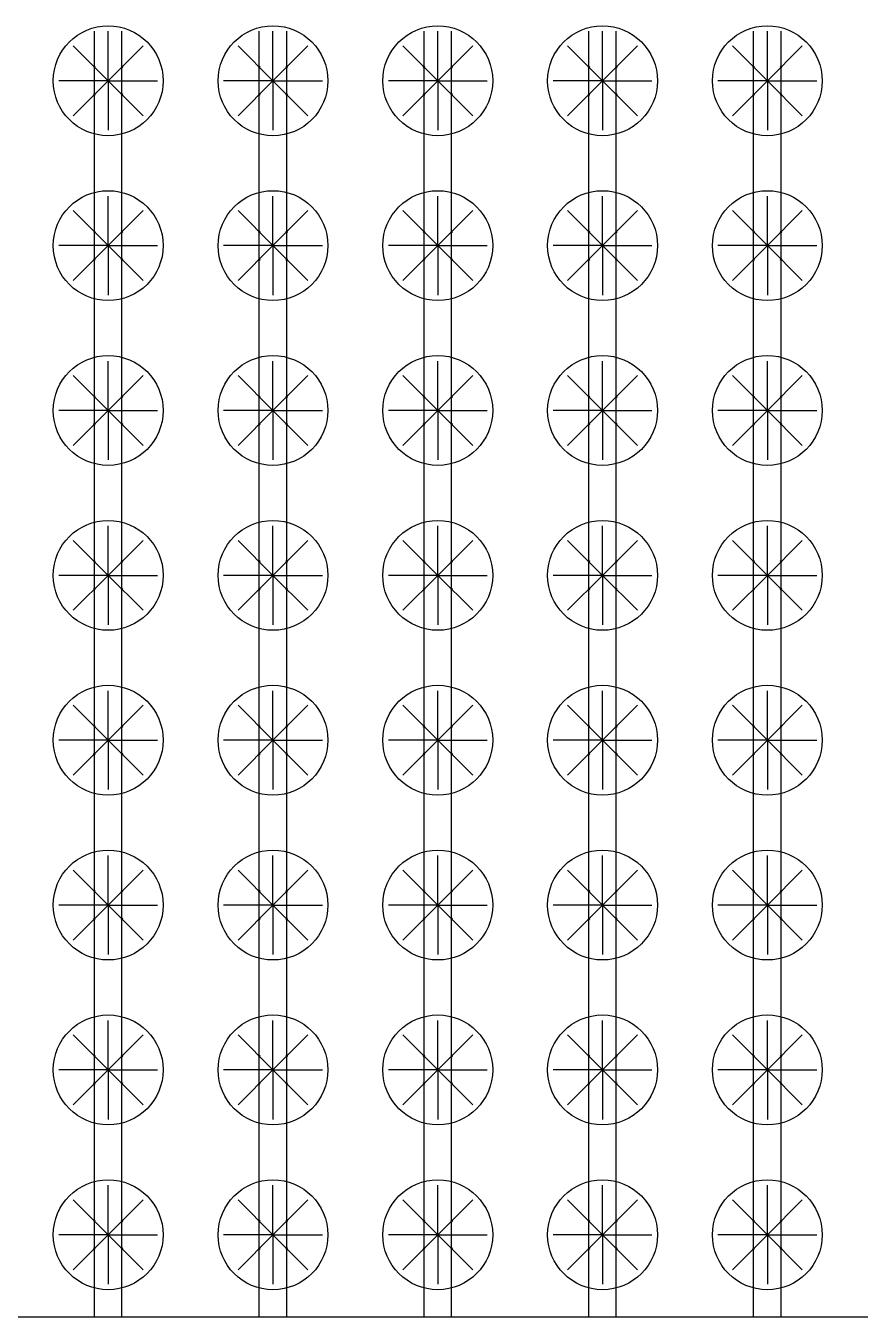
# Model space of a CAD drawing. Header units: metres. Extents: x -1021672 to -1021230, y -2826902 to -2826531.
# Drawn here: x -1021599.44 to -1021569.06, y -2826672.66 to -2826625.66 of the extents above; entities that cross this region are included whole.
import ezdxf

# ---------------------------------------------------------------- set-up
doc = ezdxf.new("R2010")
doc.units = ezdxf.units.M
for name, color, linetype in [('IRRIG-LATERAL', 6, 'Continuous'), ('PUMP-STATION-1', 40, 'Continuous'), ('TREES', 94, 'Continuous'), ('V-CTRL-BMRK', 150, 'Continuous')]:
    doc.layers.add(name, color=color, linetype=linetype)

# ---------------------------------------------------------------- blocks, each defined once
blk = doc.blocks.new('MANGO_TREE')
at = {"layer": 'TREES'}
for q in [(0, 1.8), (-1.273, 1.273), (1.273, 1.273), (-1.8, 0), (-1.273, -1.273), (1.8, 0), (0, -1.8), (1.273, -1.273)]:
    blk.add_line((0, 0), q, dxfattribs=at)
blk.add_circle((0, 0), 2, dxfattribs=at)
blk = doc.blocks.new('dripper')
at = {"layer": 'PUMP-STATION-1', "true_color": 0x7aafdf}
h = blk.add_hatch(color=143, dxfattribs=at)
h.dxf.hatch_style = 1
h.paths.add_polyline_path([(-1021243.937, -2826723.087), (-1021243.937, -2826723.101), (-1021243.929, -2826723.109), (-1021243.921, -2826723.102)])
h.paths.add_polyline_path([(-1021243.921, -2826723.102), (-1021243.929, -2826723.109), (-1021243.92, -2826723.117), (-1021243.937, -2826723.133), (-1021243.937, -2826723.147), (-1021243.906, -2826723.117)])
h.paths.add_polyline_path([(-1021243.937, -2826723.133), (-1021243.945, -2826723.125), (-1021243.952, -2826723.132), (-1021243.937, -2826723.147)])
h.paths.add_polyline_path([(-1021243.953, -2826723.117), (-1021243.937, -2826723.101), (-1021243.937, -2826723.087), (-1021243.967, -2826723.117), (-1021243.952, -2826723.132), (-1021243.945, -2826723.125)])
at = {"layer": 'PUMP-STATION-1', "true_color": 0x22346e}
h = blk.add_hatch(color=159, dxfattribs=at)
h.dxf.hatch_style = 1
h.paths.add_polyline_path([(-1021243.937, -2826723.101), (-1021243.953, -2826723.117), (-1021243.945, -2826723.125), (-1021243.937, -2826723.117)])
h.paths.add_polyline_path([(-1021243.937, -2826723.101), (-1021243.937, -2826723.117), (-1021243.929, -2826723.109)])
h.paths.add_polyline_path([(-1021243.92, -2826723.117), (-1021243.929, -2826723.109), (-1021243.937, -2826723.117), (-1021243.937, -2826723.133)])
h.paths.add_polyline_path([(-1021243.937, -2826723.117), (-1021243.945, -2826723.125), (-1021243.937, -2826723.133)])
at = {"layer": 'PUMP-STATION-1', "flags": 128}
for points in [[(-1021243.906, -2826723.117), (-1021243.937, -2826723.087), (-1021243.967, -2826723.117), (-1021243.937, -2826723.147)], [(-1021243.92, -2826723.117), (-1021243.937, -2826723.101), (-1021243.953, -2826723.117), (-1021243.937, -2826723.133)]]:
    blk.add_lwpolyline(points, close=True, dxfattribs=at)
blk = doc.blocks.new('*U348')
at = {"layer": 'PUMP-STATION-1'}
blk.add_blockref('dripper', (1021243.937, 2826723.117), dxfattribs=at)
blk = doc.blocks.new('*U349')
at = {"layer": 'PUMP-STATION-1', "color": 0, "linetype": 'ByBlock', "lineweight": -2, "transparency": 16777216}
for p, rotation in [((-1021244.937, -2826723.117), 90.00000000000003), ((-1021244.937, -2826724.117), 180), ((-1021243.937, -2826724.117), 270)]:
    blk.add_blockref('*U348', p, dxfattribs=dict(at, rotation=rotation))
blk.add_blockref('*U348', (-1021243.937, -2826723.117), dxfattribs=at)
blk = doc.blocks.new('*U350')
at = {"layer": 'PUMP-STATION-1'}
blk.add_blockref('dripper', (1021243.937, 2826723.117), dxfattribs=at)
blk = doc.blocks.new('*U351')
at = {"layer": 'PUMP-STATION-1', "color": 0, "linetype": 'ByBlock', "lineweight": -2, "transparency": 16777216}
for p, rotation in [((-1021244.937, -2826723.117), 90.00000000000003), ((-1021244.937, -2826724.117), 180), ((-1021243.937, -2826724.117), 270)]:
    blk.add_blockref('*U350', p, dxfattribs=dict(at, rotation=rotation))
blk.add_blockref('*U350', (-1021243.937, -2826723.117), dxfattribs=at)
blk = doc.blocks.new('*U352')
at = {"layer": 'PUMP-STATION-1'}
blk.add_blockref('dripper', (1021243.937, 2826723.117), dxfattribs=at)
blk = doc.blocks.new('*U353')
at = {"layer": 'PUMP-STATION-1', "color": 0, "linetype": 'ByBlock', "lineweight": -2, "transparency": 16777216}
for p, rotation in [((-1021244.937, -2826723.117), 90.00000000000003), ((-1021244.937, -2826724.117), 180), ((-1021243.937, -2826724.117), 270)]:
    blk.add_blockref('*U352', p, dxfattribs=dict(at, rotation=rotation))
blk.add_blockref('*U352', (-1021243.937, -2826723.117), dxfattribs=at)
blk = doc.blocks.new('*U186')
at = {"layer": 'PUMP-STATION-1'}
blk.add_blockref('dripper', (1021243.937, 2826723.117), dxfattribs=at)
blk = doc.blocks.new('*U187')
at = {"layer": 'PUMP-STATION-1', "color": 0, "linetype": 'ByBlock', "lineweight": -2, "transparency": 16777216}
for p, rotation in [((-1021244.937, -2826723.117), 90.00000000000003), ((-1021244.937, -2826724.117), 180), ((-1021243.937, -2826724.117), 270)]:
    blk.add_blockref('*U186', p, dxfattribs=dict(at, rotation=rotation))
blk.add_blockref('*U186', (-1021243.937, -2826723.117), dxfattribs=at)
blk = doc.blocks.new('*U188')
at = {"layer": 'PUMP-STATION-1'}
blk.add_blockref('dripper', (1021243.937, 2826723.117), dxfattribs=at)
blk = doc.blocks.new('*U189')
at = {"layer": 'PUMP-STATION-1', "color": 0, "linetype": 'ByBlock', "lineweight": -2, "transparency": 16777216}
for p, rotation in [((-1021244.937, -2826723.117), 90.00000000000003), ((-1021244.937, -2826724.117), 180), ((-1021243.937, -2826724.117), 270)]:
    blk.add_blockref('*U188', p, dxfattribs=dict(at, rotation=rotation))
blk.add_blockref('*U188', (-1021243.937, -2826723.117), dxfattribs=at)
blk = doc.blocks.new('*U190')
at = {"layer": 'PUMP-STATION-1'}
blk.add_blockref('dripper', (1021243.937, 2826723.117), dxfattribs=at)
blk = doc.blocks.new('*U191')
at = {"layer": 'PUMP-STATION-1', "color": 0, "linetype": 'ByBlock', "lineweight": -2, "transparency": 16777216}
for p, rotation in [((-1021244.937, -2826723.117), 90.00000000000003), ((-1021244.937, -2826724.117), 180), ((-1021243.937, -2826724.117), 270)]:
    blk.add_blockref('*U190', p, dxfattribs=dict(at, rotation=rotation))
blk.add_blockref('*U190', (-1021243.937, -2826723.117), dxfattribs=at)
blk = doc.blocks.new('*U192')
at = {"layer": 'PUMP-STATION-1'}
blk.add_blockref('dripper', (1021243.937, 2826723.117), dxfattribs=at)
blk = doc.blocks.new('*U193')
at = {"layer": 'PUMP-STATION-1', "color": 0, "linetype": 'ByBlock', "lineweight": -2, "transparency": 16777216}
for p, rotation in [((-1021244.937, -2826723.117), 90.00000000000003), ((-1021244.937, -2826724.117), 180), ((-1021243.937, -2826724.117), 270)]:
    blk.add_blockref('*U192', p, dxfattribs=dict(at, rotation=rotation))
blk.add_blockref('*U192', (-1021243.937, -2826723.117), dxfattribs=at)
blk = doc.blocks.new('*U194')
at = {"layer": 'PUMP-STATION-1'}
blk.add_blockref('dripper', (1021243.937, 2826723.117), dxfattribs=at)
blk = doc.blocks.new('*U195')
at = {"layer": 'PUMP-STATION-1', "color": 0, "linetype": 'ByBlock', "lineweight": -2, "transparency": 16777216}
for p, rotation in [((-1021244.937, -2826723.117), 90.00000000000003), ((-1021244.937, -2826724.117), 180), ((-1021243.937, -2826724.117), 270)]:
    blk.add_blockref('*U194', p, dxfattribs=dict(at, rotation=rotation))
blk.add_blockref('*U194', (-1021243.937, -2826723.117), dxfattribs=at)
blk = doc.blocks.new('*U224')
at = {"layer": 'PUMP-STATION-1'}
blk.add_blockref('dripper', (1021243.937, 2826723.117), dxfattribs=at)
blk = doc.blocks.new('*U225')
at = {"layer": 'PUMP-STATION-1', "color": 0, "linetype": 'ByBlock', "lineweight": -2, "transparency": 16777216}
for p, rotation in [((-1021244.937, -2826723.117), 90.00000000000003), ((-1021244.937, -2826724.117), 180), ((-1021243.937, -2826724.117), 270)]:
    blk.add_blockref('*U224', p, dxfattribs=dict(at, rotation=rotation))
blk.add_blockref('*U224', (-1021243.937, -2826723.117), dxfattribs=at)
blk = doc.blocks.new('*U226')
at = {"layer": 'PUMP-STATION-1'}
blk.add_blockref('dripper', (1021243.937, 2826723.117), dxfattribs=at)
blk = doc.blocks.new('*U227')
at = {"layer": 'PUMP-STATION-1', "color": 0, "linetype": 'ByBlock', "lineweight": -2, "transparency": 16777216}
for p, rotation in [((-1021244.937, -2826723.117), 90.00000000000003), ((-1021244.937, -2826724.117), 180), ((-1021243.937, -2826724.117), 270)]:
    blk.add_blockref('*U226', p, dxfattribs=dict(at, rotation=rotation))
blk.add_blockref('*U226', (-1021243.937, -2826723.117), dxfattribs=at)
blk = doc.blocks.new('*U228')
at = {"layer": 'PUMP-STATION-1'}
blk.add_blockref('dripper', (1021243.937, 2826723.117), dxfattribs=at)
blk = doc.blocks.new('*U229')
at = {"layer": 'PUMP-STATION-1', "color": 0, "linetype": 'ByBlock', "lineweight": -2, "transparency": 16777216}
for p, rotation in [((-1021244.937, -2826723.117), 90.00000000000003), ((-1021244.937, -2826724.117), 180), ((-1021243.937, -2826724.117), 270)]:
    blk.add_blockref('*U228', p, dxfattribs=dict(at, rotation=rotation))
blk.add_blockref('*U228', (-1021243.937, -2826723.117), dxfattribs=at)
blk = doc.blocks.new('*U230')
at = {"layer": 'PUMP-STATION-1'}
blk.add_blockref('dripper', (1021243.937, 2826723.117), dxfattribs=at)
blk = doc.blocks.new('*U231')
at = {"layer": 'PUMP-STATION-1', "color": 0, "linetype": 'ByBlock', "lineweight": -2, "transparency": 16777216}
for p, rotation in [((-1021244.937, -2826723.117), 90.00000000000003), ((-1021244.937, -2826724.117), 180), ((-1021243.937, -2826724.117), 270)]:
    blk.add_blockref('*U230', p, dxfattribs=dict(at, rotation=rotation))
blk.add_blockref('*U230', (-1021243.937, -2826723.117), dxfattribs=at)
blk = doc.blocks.new('*U136')
at = {"layer": 'PUMP-STATION-1'}
blk.add_blockref('dripper', (1021243.937, 2826723.117), dxfattribs=at)
blk = doc.blocks.new('*U137')
at = {"layer": 'PUMP-STATION-1', "color": 0, "linetype": 'ByBlock', "lineweight": -2, "transparency": 16777216}
for p, rotation in [((-1021244.937, -2826723.117), 90.00000000000003), ((-1021244.937, -2826724.117), 180), ((-1021243.937, -2826724.117), 270)]:
    blk.add_blockref('*U136', p, dxfattribs=dict(at, rotation=rotation))
blk.add_blockref('*U136', (-1021243.937, -2826723.117), dxfattribs=at)
blk = doc.blocks.new('*U138')
at = {"layer": 'PUMP-STATION-1'}
blk.add_blockref('dripper', (1021243.937, 2826723.117), dxfattribs=at)
blk = doc.blocks.new('*U139')
at = {"layer": 'PUMP-STATION-1', "color": 0, "linetype": 'ByBlock', "lineweight": -2, "transparency": 16777216}
for p, rotation in [((-1021244.937, -2826723.117), 90.00000000000003), ((-1021244.937, -2826724.117), 180), ((-1021243.937, -2826724.117), 270)]:
    blk.add_blockref('*U138', p, dxfattribs=dict(at, rotation=rotation))
blk.add_blockref('*U138', (-1021243.937, -2826723.117), dxfattribs=at)
blk = doc.blocks.new('*U140')
at = {"layer": 'PUMP-STATION-1'}
blk.add_blockref('dripper', (1021243.937, 2826723.117), dxfattribs=at)
blk = doc.blocks.new('*U141')
at = {"layer": 'PUMP-STATION-1', "color": 0, "linetype": 'ByBlock', "lineweight": -2, "transparency": 16777216}
for p, rotation in [((-1021244.937, -2826723.117), 90.00000000000003), ((-1021244.937, -2826724.117), 180), ((-1021243.937, -2826724.117), 270)]:
    blk.add_blockref('*U140', p, dxfattribs=dict(at, rotation=rotation))
blk.add_blockref('*U140', (-1021243.937, -2826723.117), dxfattribs=at)
blk = doc.blocks.new('*U142')
at = {"layer": 'PUMP-STATION-1'}
blk.add_blockref('dripper', (1021243.937, 2826723.117), dxfattribs=at)
blk = doc.blocks.new('*U143')
at = {"layer": 'PUMP-STATION-1', "color": 0, "linetype": 'ByBlock', "lineweight": -2, "transparency": 16777216}
for p, rotation in [((-1021244.937, -2826723.117), 90.00000000000003), ((-1021244.937, -2826724.117), 180), ((-1021243.937, -2826724.117), 270)]:
    blk.add_blockref('*U142', p, dxfattribs=dict(at, rotation=rotation))
blk.add_blockref('*U142', (-1021243.937, -2826723.117), dxfattribs=at)
blk = doc.blocks.new('*U530')
at = {"layer": 'PUMP-STATION-1'}
blk.add_blockref('dripper', (1021243.937, 2826723.117), dxfattribs=at)
blk = doc.blocks.new('*U531')
at = {"layer": 'PUMP-STATION-1', "color": 0, "linetype": 'ByBlock', "lineweight": -2, "transparency": 16777216}
for p, rotation in [((-1021244.937, -2826723.117), 90.00000000000003), ((-1021244.937, -2826724.117), 180), ((-1021243.937, -2826724.117), 270)]:
    blk.add_blockref('*U530', p, dxfattribs=dict(at, rotation=rotation))
blk.add_blockref('*U530', (-1021243.937, -2826723.117), dxfattribs=at)
blk = doc.blocks.new('*U532')
at = {"layer": 'PUMP-STATION-1'}
blk.add_blockref('dripper', (1021243.937, 2826723.117), dxfattribs=at)
blk = doc.blocks.new('*U533')
at = {"layer": 'PUMP-STATION-1', "color": 0, "linetype": 'ByBlock', "lineweight": -2, "transparency": 16777216}
for p, rotation in [((-1021244.937, -2826723.117), 90.00000000000003), ((-1021244.937, -2826724.117), 180), ((-1021243.937, -2826724.117), 270)]:
    blk.add_blockref('*U532', p, dxfattribs=dict(at, rotation=rotation))
blk.add_blockref('*U532', (-1021243.937, -2826723.117), dxfattribs=at)
blk = doc.blocks.new('*U534')
at = {"layer": 'PUMP-STATION-1'}
blk.add_blockref('dripper', (1021243.937, 2826723.117), dxfattribs=at)
blk = doc.blocks.new('*U535')
at = {"layer": 'PUMP-STATION-1', "color": 0, "linetype": 'ByBlock', "lineweight": -2, "transparency": 16777216}
for p, rotation in [((-1021244.937, -2826723.117), 90.00000000000003), ((-1021244.937, -2826724.117), 180), ((-1021243.937, -2826724.117), 270)]:
    blk.add_blockref('*U534', p, dxfattribs=dict(at, rotation=rotation))
blk.add_blockref('*U534', (-1021243.937, -2826723.117), dxfattribs=at)
blk = doc.blocks.new('*U536')
at = {"layer": 'PUMP-STATION-1'}
blk.add_blockref('dripper', (1021243.937, 2826723.117), dxfattribs=at)
blk = doc.blocks.new('*U537')
at = {"layer": 'PUMP-STATION-1', "color": 0, "linetype": 'ByBlock', "lineweight": -2, "transparency": 16777216}
for p, rotation in [((-1021244.937, -2826723.117), 90.00000000000003), ((-1021244.937, -2826724.117), 180), ((-1021243.937, -2826724.117), 270)]:
    blk.add_blockref('*U536', p, dxfattribs=dict(at, rotation=rotation))
blk.add_blockref('*U536', (-1021243.937, -2826723.117), dxfattribs=at)
blk = doc.blocks.new('*U538')
at = {"layer": 'PUMP-STATION-1'}
blk.add_blockref('dripper', (1021243.937, 2826723.117), dxfattribs=at)
blk = doc.blocks.new('*U539')
at = {"layer": 'PUMP-STATION-1', "color": 0, "linetype": 'ByBlock', "lineweight": -2, "transparency": 16777216}
for p, rotation in [((-1021244.937, -2826723.117), 90.00000000000003), ((-1021244.937, -2826724.117), 180), ((-1021243.937, -2826724.117), 270)]:
    blk.add_blockref('*U538', p, dxfattribs=dict(at, rotation=rotation))
blk.add_blockref('*U538', (-1021243.937, -2826723.117), dxfattribs=at)
blk = doc.blocks.new('*U520')
at = {"layer": 'PUMP-STATION-1'}
blk.add_blockref('dripper', (1021243.937, 2826723.117), dxfattribs=at)
blk = doc.blocks.new('*U521')
at = {"layer": 'PUMP-STATION-1', "color": 0, "linetype": 'ByBlock', "lineweight": -2, "transparency": 16777216}
for p, rotation in [((-1021244.937, -2826723.117), 90.00000000000003), ((-1021244.937, -2826724.117), 180), ((-1021243.937, -2826724.117), 270)]:
    blk.add_blockref('*U520', p, dxfattribs=dict(at, rotation=rotation))
blk.add_blockref('*U520', (-1021243.937, -2826723.117), dxfattribs=at)
blk = doc.blocks.new('*U522')
at = {"layer": 'PUMP-STATION-1'}
blk.add_blockref('dripper', (1021243.937, 2826723.117), dxfattribs=at)
blk = doc.blocks.new('*U523')
at = {"layer": 'PUMP-STATION-1', "color": 0, "linetype": 'ByBlock', "lineweight": -2, "transparency": 16777216}
for p, rotation in [((-1021244.937, -2826723.117), 90.00000000000003), ((-1021244.937, -2826724.117), 180), ((-1021243.937, -2826724.117), 270)]:
    blk.add_blockref('*U522', p, dxfattribs=dict(at, rotation=rotation))
blk.add_blockref('*U522', (-1021243.937, -2826723.117), dxfattribs=at)
blk = doc.blocks.new('*U524')
at = {"layer": 'PUMP-STATION-1'}
blk.add_blockref('dripper', (1021243.937, 2826723.117), dxfattribs=at)
blk = doc.blocks.new('*U525')
at = {"layer": 'PUMP-STATION-1', "color": 0, "linetype": 'ByBlock', "lineweight": -2, "transparency": 16777216}
for p, rotation in [((-1021244.937, -2826723.117), 90.00000000000003), ((-1021244.937, -2826724.117), 180), ((-1021243.937, -2826724.117), 270)]:
    blk.add_blockref('*U524', p, dxfattribs=dict(at, rotation=rotation))
blk.add_blockref('*U524', (-1021243.937, -2826723.117), dxfattribs=at)
blk = doc.blocks.new('*U386')
at = {"layer": 'PUMP-STATION-1'}
blk.add_blockref('dripper', (1021243.937, 2826723.117), dxfattribs=at)
blk = doc.blocks.new('*U387')
at = {"layer": 'PUMP-STATION-1', "color": 0, "linetype": 'ByBlock', "lineweight": -2, "transparency": 16777216}
for p, rotation in [((-1021244.937, -2826723.117), 90.00000000000003), ((-1021244.937, -2826724.117), 180), ((-1021243.937, -2826724.117), 270)]:
    blk.add_blockref('*U386', p, dxfattribs=dict(at, rotation=rotation))
blk.add_blockref('*U386', (-1021243.937, -2826723.117), dxfattribs=at)
blk = doc.blocks.new('*U388')
at = {"layer": 'PUMP-STATION-1'}
blk.add_blockref('dripper', (1021243.937, 2826723.117), dxfattribs=at)
blk = doc.blocks.new('*U389')
at = {"layer": 'PUMP-STATION-1', "color": 0, "linetype": 'ByBlock', "lineweight": -2, "transparency": 16777216}
for p, rotation in [((-1021244.937, -2826723.117), 90.00000000000003), ((-1021244.937, -2826724.117), 180), ((-1021243.937, -2826724.117), 270)]:
    blk.add_blockref('*U388', p, dxfattribs=dict(at, rotation=rotation))
blk.add_blockref('*U388', (-1021243.937, -2826723.117), dxfattribs=at)
blk = doc.blocks.new('*U390')
at = {"layer": 'PUMP-STATION-1'}
blk.add_blockref('dripper', (1021243.937, 2826723.117), dxfattribs=at)
blk = doc.blocks.new('*U391')
at = {"layer": 'PUMP-STATION-1', "color": 0, "linetype": 'ByBlock', "lineweight": -2, "transparency": 16777216}
for p, rotation in [((-1021244.937, -2826723.117), 90.00000000000003), ((-1021244.937, -2826724.117), 180), ((-1021243.937, -2826724.117), 270)]:
    blk.add_blockref('*U390', p, dxfattribs=dict(at, rotation=rotation))
blk.add_blockref('*U390', (-1021243.937, -2826723.117), dxfattribs=at)
blk = doc.blocks.new('*U392')
at = {"layer": 'PUMP-STATION-1'}
blk.add_blockref('dripper', (1021243.937, 2826723.117), dxfattribs=at)
blk = doc.blocks.new('*U393')
at = {"layer": 'PUMP-STATION-1', "color": 0, "linetype": 'ByBlock', "lineweight": -2, "transparency": 16777216}
for p, rotation in [((-1021244.937, -2826723.117), 90.00000000000003), ((-1021244.937, -2826724.117), 180), ((-1021243.937, -2826724.117), 270)]:
    blk.add_blockref('*U392', p, dxfattribs=dict(at, rotation=rotation))
blk.add_blockref('*U392', (-1021243.937, -2826723.117), dxfattribs=at)
blk = doc.blocks.new('*U394')
at = {"layer": 'PUMP-STATION-1'}
blk.add_blockref('dripper', (1021243.937, 2826723.117), dxfattribs=at)
blk = doc.blocks.new('*U395')
at = {"layer": 'PUMP-STATION-1', "color": 0, "linetype": 'ByBlock', "lineweight": -2, "transparency": 16777216}
for p, rotation in [((-1021244.937, -2826723.117), 90.00000000000003), ((-1021244.937, -2826724.117), 180), ((-1021243.937, -2826724.117), 270)]:
    blk.add_blockref('*U394', p, dxfattribs=dict(at, rotation=rotation))
blk.add_blockref('*U394', (-1021243.937, -2826723.117), dxfattribs=at)
blk = doc.blocks.new('*U396')
at = {"layer": 'PUMP-STATION-1'}
blk.add_blockref('dripper', (1021243.937, 2826723.117), dxfattribs=at)
blk = doc.blocks.new('*U397')
at = {"layer": 'PUMP-STATION-1', "color": 0, "linetype": 'ByBlock', "lineweight": -2, "transparency": 16777216}
for p, rotation in [((-1021244.937, -2826723.117), 90.00000000000003), ((-1021244.937, -2826724.117), 180), ((-1021243.937, -2826724.117), 270)]:
    blk.add_blockref('*U396', p, dxfattribs=dict(at, rotation=rotation))
blk.add_blockref('*U396', (-1021243.937, -2826723.117), dxfattribs=at)
blk = doc.blocks.new('*U370')
at = {"layer": 'PUMP-STATION-1'}
blk.add_blockref('dripper', (1021243.937, 2826723.117), dxfattribs=at)
blk = doc.blocks.new('*U371')
at = {"layer": 'PUMP-STATION-1', "color": 0, "linetype": 'ByBlock', "lineweight": -2, "transparency": 16777216}
for p, rotation in [((-1021244.937, -2826723.117), 90.00000000000003), ((-1021244.937, -2826724.117), 180), ((-1021243.937, -2826724.117), 270)]:
    blk.add_blockref('*U370', p, dxfattribs=dict(at, rotation=rotation))
blk.add_blockref('*U370', (-1021243.937, -2826723.117), dxfattribs=at)
blk = doc.blocks.new('*U372')
at = {"layer": 'PUMP-STATION-1'}
blk.add_blockref('dripper', (1021243.937, 2826723.117), dxfattribs=at)
blk = doc.blocks.new('*U373')
at = {"layer": 'PUMP-STATION-1', "color": 0, "linetype": 'ByBlock', "lineweight": -2, "transparency": 16777216}
for p, rotation in [((-1021244.937, -2826723.117), 90.00000000000003), ((-1021244.937, -2826724.117), 180), ((-1021243.937, -2826724.117), 270)]:
    blk.add_blockref('*U372', p, dxfattribs=dict(at, rotation=rotation))
blk.add_blockref('*U372', (-1021243.937, -2826723.117), dxfattribs=at)
blk = doc.blocks.new('*U432')
at = {"layer": 'PUMP-STATION-1'}
blk.add_blockref('dripper', (1021243.937, 2826723.117), dxfattribs=at)
blk = doc.blocks.new('*U433')
at = {"layer": 'PUMP-STATION-1', "color": 0, "linetype": 'ByBlock', "lineweight": -2, "transparency": 16777216}
for p, rotation in [((-1021244.937, -2826723.117), 90.00000000000003), ((-1021244.937, -2826724.117), 180), ((-1021243.937, -2826724.117), 270)]:
    blk.add_blockref('*U432', p, dxfattribs=dict(at, rotation=rotation))
blk.add_blockref('*U432', (-1021243.937, -2826723.117), dxfattribs=at)
blk = doc.blocks.new('*U434')
at = {"layer": 'PUMP-STATION-1'}
blk.add_blockref('dripper', (1021243.937, 2826723.117), dxfattribs=at)
blk = doc.blocks.new('*U435')
at = {"layer": 'PUMP-STATION-1', "color": 0, "linetype": 'ByBlock', "lineweight": -2, "transparency": 16777216}
for p, rotation in [((-1021244.937, -2826723.117), 90.00000000000003), ((-1021244.937, -2826724.117), 180), ((-1021243.937, -2826724.117), 270)]:
    blk.add_blockref('*U434', p, dxfattribs=dict(at, rotation=rotation))
blk.add_blockref('*U434', (-1021243.937, -2826723.117), dxfattribs=at)
blk = doc.blocks.new('*U408')
at = {"layer": 'PUMP-STATION-1'}
blk.add_blockref('dripper', (1021243.937, 2826723.117), dxfattribs=at)
blk = doc.blocks.new('*U409')
at = {"layer": 'PUMP-STATION-1', "color": 0, "linetype": 'ByBlock', "lineweight": -2, "transparency": 16777216}
for p, rotation in [((-1021244.937, -2826723.117), 90.00000000000003), ((-1021244.937, -2826724.117), 180), ((-1021243.937, -2826724.117), 270)]:
    blk.add_blockref('*U408', p, dxfattribs=dict(at, rotation=rotation))
blk.add_blockref('*U408', (-1021243.937, -2826723.117), dxfattribs=at)
blk = doc.blocks.new('*U410')
at = {"layer": 'PUMP-STATION-1'}
blk.add_blockref('dripper', (1021243.937, 2826723.117), dxfattribs=at)
blk = doc.blocks.new('*U411')
at = {"layer": 'PUMP-STATION-1', "color": 0, "linetype": 'ByBlock', "lineweight": -2, "transparency": 16777216}
for p, rotation in [((-1021244.937, -2826723.117), 90.00000000000003), ((-1021244.937, -2826724.117), 180), ((-1021243.937, -2826724.117), 270)]:
    blk.add_blockref('*U410', p, dxfattribs=dict(at, rotation=rotation))
blk.add_blockref('*U410', (-1021243.937, -2826723.117), dxfattribs=at)
blk = doc.blocks.new('*U412')
at = {"layer": 'PUMP-STATION-1'}
blk.add_blockref('dripper', (1021243.937, 2826723.117), dxfattribs=at)
blk = doc.blocks.new('*U413')
at = {"layer": 'PUMP-STATION-1', "color": 0, "linetype": 'ByBlock', "lineweight": -2, "transparency": 16777216}
for p, rotation in [((-1021244.937, -2826723.117), 90.00000000000003), ((-1021244.937, -2826724.117), 180), ((-1021243.937, -2826724.117), 270)]:
    blk.add_blockref('*U412', p, dxfattribs=dict(at, rotation=rotation))
blk.add_blockref('*U412', (-1021243.937, -2826723.117), dxfattribs=at)
blk = doc.blocks.new('*U414')
at = {"layer": 'PUMP-STATION-1'}
blk.add_blockref('dripper', (1021243.937, 2826723.117), dxfattribs=at)
blk = doc.blocks.new('*U415')
at = {"layer": 'PUMP-STATION-1', "color": 0, "linetype": 'ByBlock', "lineweight": -2, "transparency": 16777216}
for p, rotation in [((-1021244.937, -2826723.117), 90.00000000000003), ((-1021244.937, -2826724.117), 180), ((-1021243.937, -2826724.117), 270)]:
    blk.add_blockref('*U414', p, dxfattribs=dict(at, rotation=rotation))
blk.add_blockref('*U414', (-1021243.937, -2826723.117), dxfattribs=at)
blk = doc.blocks.new('*U416')
at = {"layer": 'PUMP-STATION-1'}
blk.add_blockref('dripper', (1021243.937, 2826723.117), dxfattribs=at)
blk = doc.blocks.new('*U417')
at = {"layer": 'PUMP-STATION-1', "color": 0, "linetype": 'ByBlock', "lineweight": -2, "transparency": 16777216}
for p, rotation in [((-1021244.937, -2826723.117), 90.00000000000003), ((-1021244.937, -2826724.117), 180), ((-1021243.937, -2826724.117), 270)]:
    blk.add_blockref('*U416', p, dxfattribs=dict(at, rotation=rotation))
blk.add_blockref('*U416', (-1021243.937, -2826723.117), dxfattribs=at)
blk = doc.blocks.new('*U420')
at = {"layer": 'PUMP-STATION-1'}
blk.add_blockref('dripper', (1021243.937, 2826723.117), dxfattribs=at)
blk = doc.blocks.new('*U421')
at = {"layer": 'PUMP-STATION-1', "color": 0, "linetype": 'ByBlock', "lineweight": -2, "transparency": 16777216}
for p, rotation in [((-1021244.937, -2826723.117), 90.00000000000003), ((-1021244.937, -2826724.117), 180), ((-1021243.937, -2826724.117), 270)]:
    blk.add_blockref('*U420', p, dxfattribs=dict(at, rotation=rotation))
blk.add_blockref('*U420', (-1021243.937, -2826723.117), dxfattribs=at)
blk = doc.blocks.new('B4')
at = {"layer": 'IRRIG-LATERAL'}
blk.add_line((-1021537.454, -2826672.657), (-1021626.437, -2826672.657), dxfattribs=at)
at = {"layer": 'V-CTRL-BMRK'}
for p, q in [((-1021596.937, -2826672.657), (-1021596.937, -2826625.857)), ((-1021595.937, -2826672.657), (-1021595.937, -2826625.857)), ((-1021590.937, -2826672.657), (-1021590.937, -2826625.857)), ((-1021589.937, -2826672.657), (-1021589.937, -2826625.857)), ((-1021584.937, -2826672.657), (-1021584.937, -2826625.857)), ((-1021583.937, -2826672.657), (-1021583.937, -2826625.857)), ((-1021578.937, -2826672.657), (-1021578.937, -2826625.857)), ((-1021577.937, -2826672.657), (-1021577.937, -2826625.857)), ((-1021572.937, -2826672.657), (-1021572.937, -2826625.857)), ((-1021571.937, -2826672.657), (-1021571.937, -2826625.857))]:
    blk.add_line(p, q, dxfattribs=at)
at = {"rotation": 180}
for p in [(-1021596.437, -2826627.657), (-1021590.437, -2826627.657), (-1021584.437, -2826627.657), (-1021578.437, -2826627.657), (-1021572.437, -2826627.657), (-1021596.437, -2826633.657), (-1021590.437, -2826633.657), (-1021584.437, -2826633.657), (-1021578.437, -2826633.657), (-1021572.437, -2826633.657), (-1021596.437, -2826639.657), (-1021590.437, -2826639.657), (-1021584.437, -2826639.657), (-1021578.437, -2826639.657), (-1021572.437, -2826639.657), (-1021596.437, -2826645.657), (-1021590.437, -2826645.657), (-1021584.437, -2826645.657), (-1021578.437, -2826645.657), (-1021572.437, -2826645.657), (-1021596.437, -2826651.657), (-1021590.437, -2826651.657), (-1021584.437, -2826651.657), (-1021578.437, -2826651.657), (-1021572.437, -2826651.657), (-1021596.437, -2826657.657), (-1021590.437, -2826657.657), (-1021584.437, -2826657.657), (-1021578.437, -2826657.657), (-1021572.437, -2826657.657), (-1021596.437, -2826663.657), (-1021590.437, -2826663.657), (-1021584.437, -2826663.657), (-1021578.437, -2826663.657), (-1021572.437, -2826663.657), (-1021596.437, -2826669.657), (-1021590.437, -2826669.657), (-1021584.437, -2826669.657), (-1021578.437, -2826669.657), (-1021572.437, -2826669.657)]:
    blk.add_blockref('MANGO_TREE', p, dxfattribs=at)
at = {"layer": 'PUMP-STATION-1', "rotation": 180}
for name, p in [('*U195', (-2042840.873, -5653351.274)), ('*U143', (-2042834.873, -5653351.274)), ('*U525', (-2042828.873, -5653351.274)), ('*U373', (-2042822.873, -5653351.274)), ('*U421', (-2042816.873, -5653351.274)), ('*U193', (-2042840.873, -5653357.274)), ('*U141', (-2042834.873, -5653357.274)), ('*U523', (-2042828.873, -5653357.274)), ('*U371', (-2042822.873, -5653357.274)), ('*U417', (-2042816.873, -5653357.274)), ('*U191', (-2042840.873, -5653363.274)), ('*U139', (-2042834.873, -5653363.274)), ('*U521', (-2042828.873, -5653363.274)), ('*U397', (-2042822.873, -5653363.274)), ('*U415', (-2042816.873, -5653363.274)), ('*U189', (-2042840.873, -5653369.274)), ('*U137', (-2042834.873, -5653369.274)), ('*U539', (-2042828.873, -5653369.274)), ('*U395', (-2042822.873, -5653369.274)), ('*U413', (-2042816.873, -5653369.274)), ('*U187', (-2042840.873, -5653375.274)), ('*U231', (-2042834.873, -5653375.274)), ('*U537', (-2042828.873, -5653375.274)), ('*U393', (-2042822.873, -5653375.274)), ('*U411', (-2042816.873, -5653375.274)), ('*U353', (-2042840.873, -5653381.274)), ('*U229', (-2042834.873, -5653381.274)), ('*U535', (-2042828.873, -5653381.274)), ('*U391', (-2042822.873, -5653381.274)), ('*U409', (-2042816.873, -5653381.274)), ('*U351', (-2042840.873, -5653387.274)), ('*U227', (-2042834.873, -5653387.274)), ('*U533', (-2042828.873, -5653387.274)), ('*U389', (-2042822.873, -5653387.274)), ('*U435', (-2042816.873, -5653387.274)), ('*U349', (-2042840.873, -5653393.274)), ('*U225', (-2042834.873, -5653393.274)), ('*U531', (-2042828.873, -5653393.274)), ('*U387', (-2042822.873, -5653393.274)), ('*U433', (-2042816.873, -5653393.274))]:
    blk.add_blockref(name, p, dxfattribs=at)

msp = doc.modelspace()

# ---------------------------------------------------------------- block references
at = {"layer": 'PUMP-STATION-1'}
msp.add_blockref('B4', (0, 0), dxfattribs=at)

doc.saveas('drawing.dxf')
